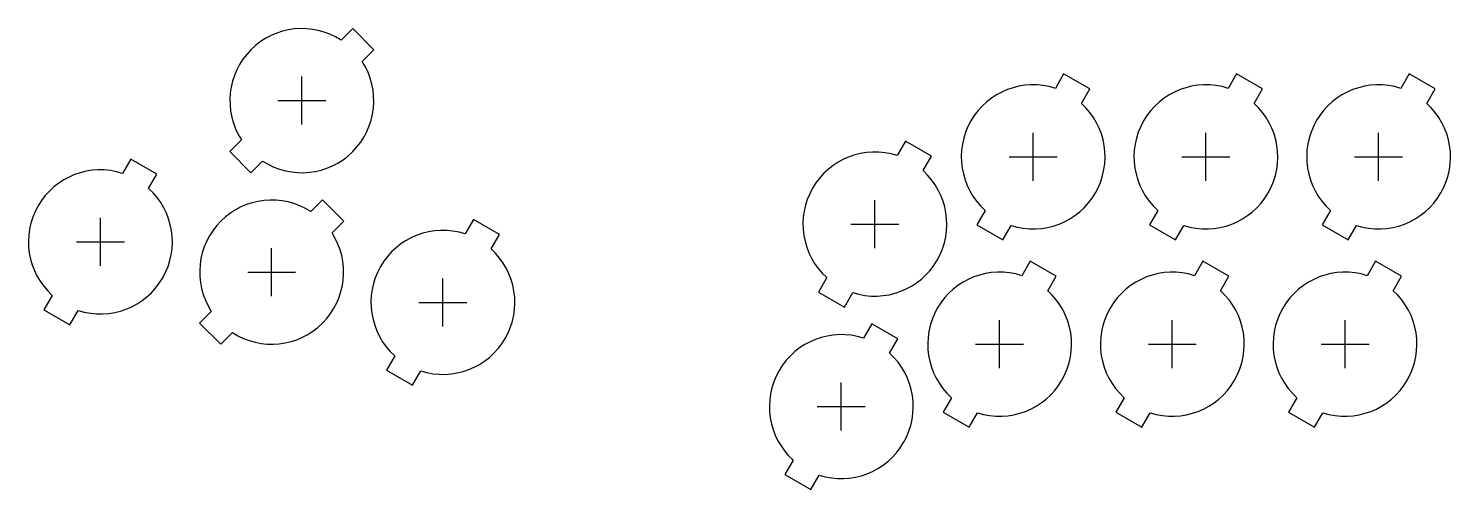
# Model space of a CAD drawing. Header units: millimetres. Extents: x -41 to 197, y -36 to 41.
import ezdxf

# ---------------------------------------------------------------- set-up
doc = ezdxf.new("R2010")
doc.units = ezdxf.units.MM
doc.layers.add('BUTTONS', color=1, linetype='Continuous')
doc.layers.add('REFERENCE', color=8, linetype='Continuous')

msp = doc.modelspace()

# ---------------------------------------------------------------- linework, layer by layer
at = {"layer": 'BUTTONS'}
for points in [[(11.57, 38.63, 0.809427), (-5.03, 22.03), (-6.99, 20.07), (-3.45, 16.54), (-1.5, 18.49, 0.809427), (15.1, 35.09), (17.06, 37.04), (13.52, 40.58)], [(130.7, 30.61, 0.809427), (118.97, 10.29), (117.58, 7.89), (121.92, 5.39), (123.3, 7.79, 0.809427), (135.03, 28.11), (136.42, 30.51), (132.08, 33.01)], [(159.5, 30.61, 0.809427), (147.77, 10.29), (146.38, 7.89), (150.72, 5.39), (152.1, 7.79, 0.809427), (163.83, 28.11), (165.22, 30.51), (160.88, 33.01)], [(188.3, 30.61, 0.809427), (176.57, 10.29), (175.18, 7.89), (179.52, 5.39), (180.9, 7.79, 0.809427), (192.63, 28.11), (194.02, 30.51), (189.68, 33.01)], [(104.3, 19.41, 0.809427), (92.57, -0.91), (91.18, -3.31), (95.52, -5.81), (96.9, -3.41, 0.809427), (108.63, 16.91), (110.02, 19.31), (105.68, 21.81)], [(-24.86, 16.45, 0.809427), (-36.59, -3.88), (-37.97, -6.27), (-33.64, -8.77), (-32.26, -6.38, 0.809427), (-20.53, 13.95), (-19.14, 16.34), (-23.47, 18.84)], [(6.53, 10.07, 0.809427), (-10.07, -6.53), (-12.02, -8.49), (-8.49, -12.02), (-6.53, -10.07, 0.809427), (10.07, 6.53), (12.02, 8.49), (8.49, 12.02)], [(32.26, 6.38, 0.809427), (20.53, -13.95), (19.14, -16.34), (23.47, -18.84), (24.86, -16.45, 0.809427), (36.59, 3.88), (37.97, 6.27), (33.64, 8.77)], [(125.1, -0.59, 0.809427), (113.37, -20.91), (111.98, -23.31), (116.32, -25.81), (117.7, -23.41, 0.809427), (129.43, -3.09), (130.82, -0.69), (126.48, 1.81)], [(153.9, -0.59, 0.809427), (142.17, -20.91), (140.78, -23.31), (145.12, -25.81), (146.5, -23.41, 0.809427), (158.23, -3.09), (159.62, -0.69), (155.28, 1.81)], [(182.7, -0.59, 0.809427), (170.97, -20.91), (169.58, -23.31), (173.92, -25.81), (175.3, -23.41, 0.809427), (187.03, -3.09), (188.42, -0.69), (184.08, 1.81)], [(98.7, -10.99, 0.809427), (86.97, -31.31), (85.58, -33.71), (89.92, -36.21), (91.3, -33.81, 0.809427), (103.03, -13.49), (104.42, -11.09), (100.08, -8.59)]]:
    msp.add_lwpolyline(points, format="xyb", close=True, dxfattribs=at)
at = {"layer": 'REFERENCE'}
for p, q in [((5.04, 24.56), (5.04, 32.56)), ((1.04, 28.56), (9.04, 28.56)), ((127, 15.2), (127, 23.2)), ((155.8, 15.2), (155.8, 23.2)), ((184.6, 15.2), (184.6, 23.2)), ((123, 19.2), (131, 19.2)), ((151.8, 19.2), (159.8, 19.2)), ((180.6, 19.2), (188.6, 19.2)), ((100.6, 4), (100.6, 12)), ((-28.56, 1.04), (-28.56, 9.04)), ((96.6, 8), (104.6, 8)), ((-32.56, 5.04), (-24.56, 5.04)), ((0, -4), (0, 4)), ((-4, 0), (4, 0)), ((28.56, -9.04), (28.56, -1.04)), ((24.56, -5.04), (32.56, -5.04)), ((121.4, -16), (121.4, -8)), ((150.2, -16), (150.2, -8)), ((179, -16), (179, -8)), ((117.4, -12), (125.4, -12)), ((146.2, -12), (154.2, -12)), ((175, -12), (183, -12)), ((95, -26.4), (95, -18.4)), ((91, -22.4), (99, -22.4))]:
    msp.add_line(p, q, dxfattribs=at)

doc.saveas('drawing.dxf')
